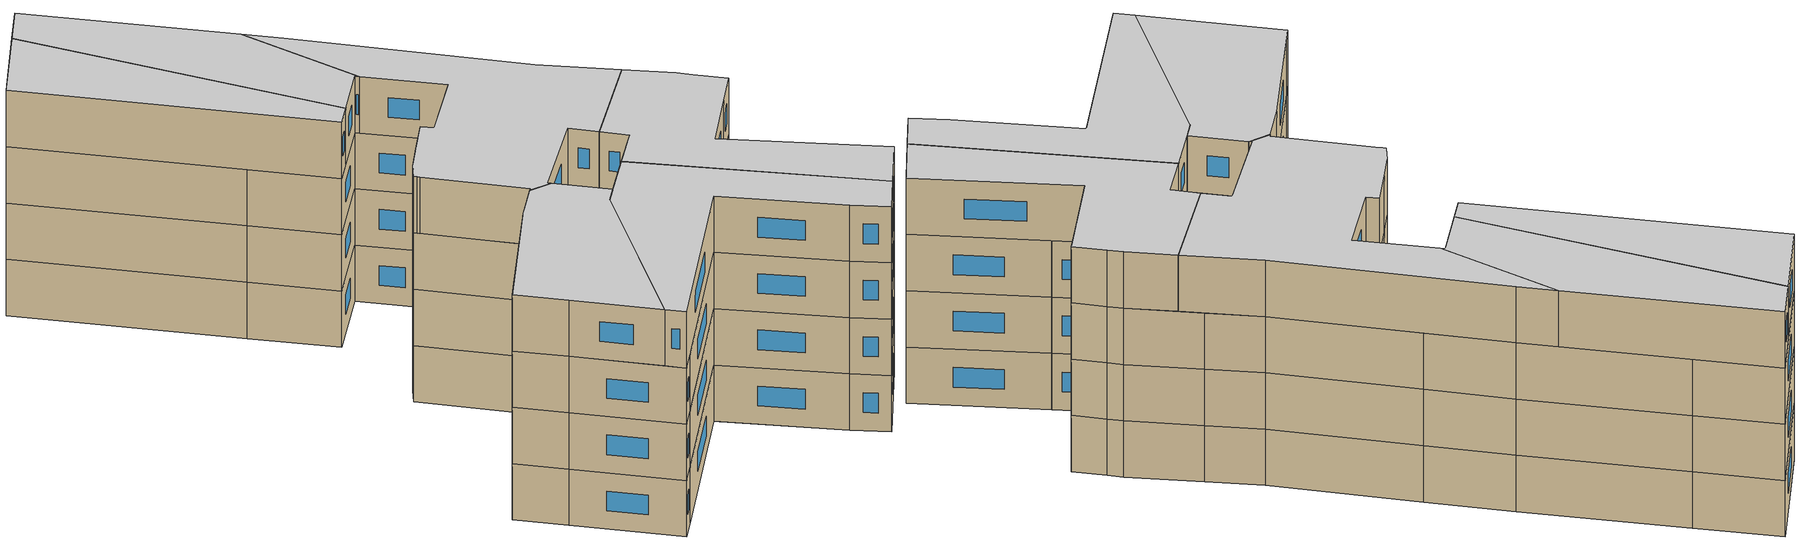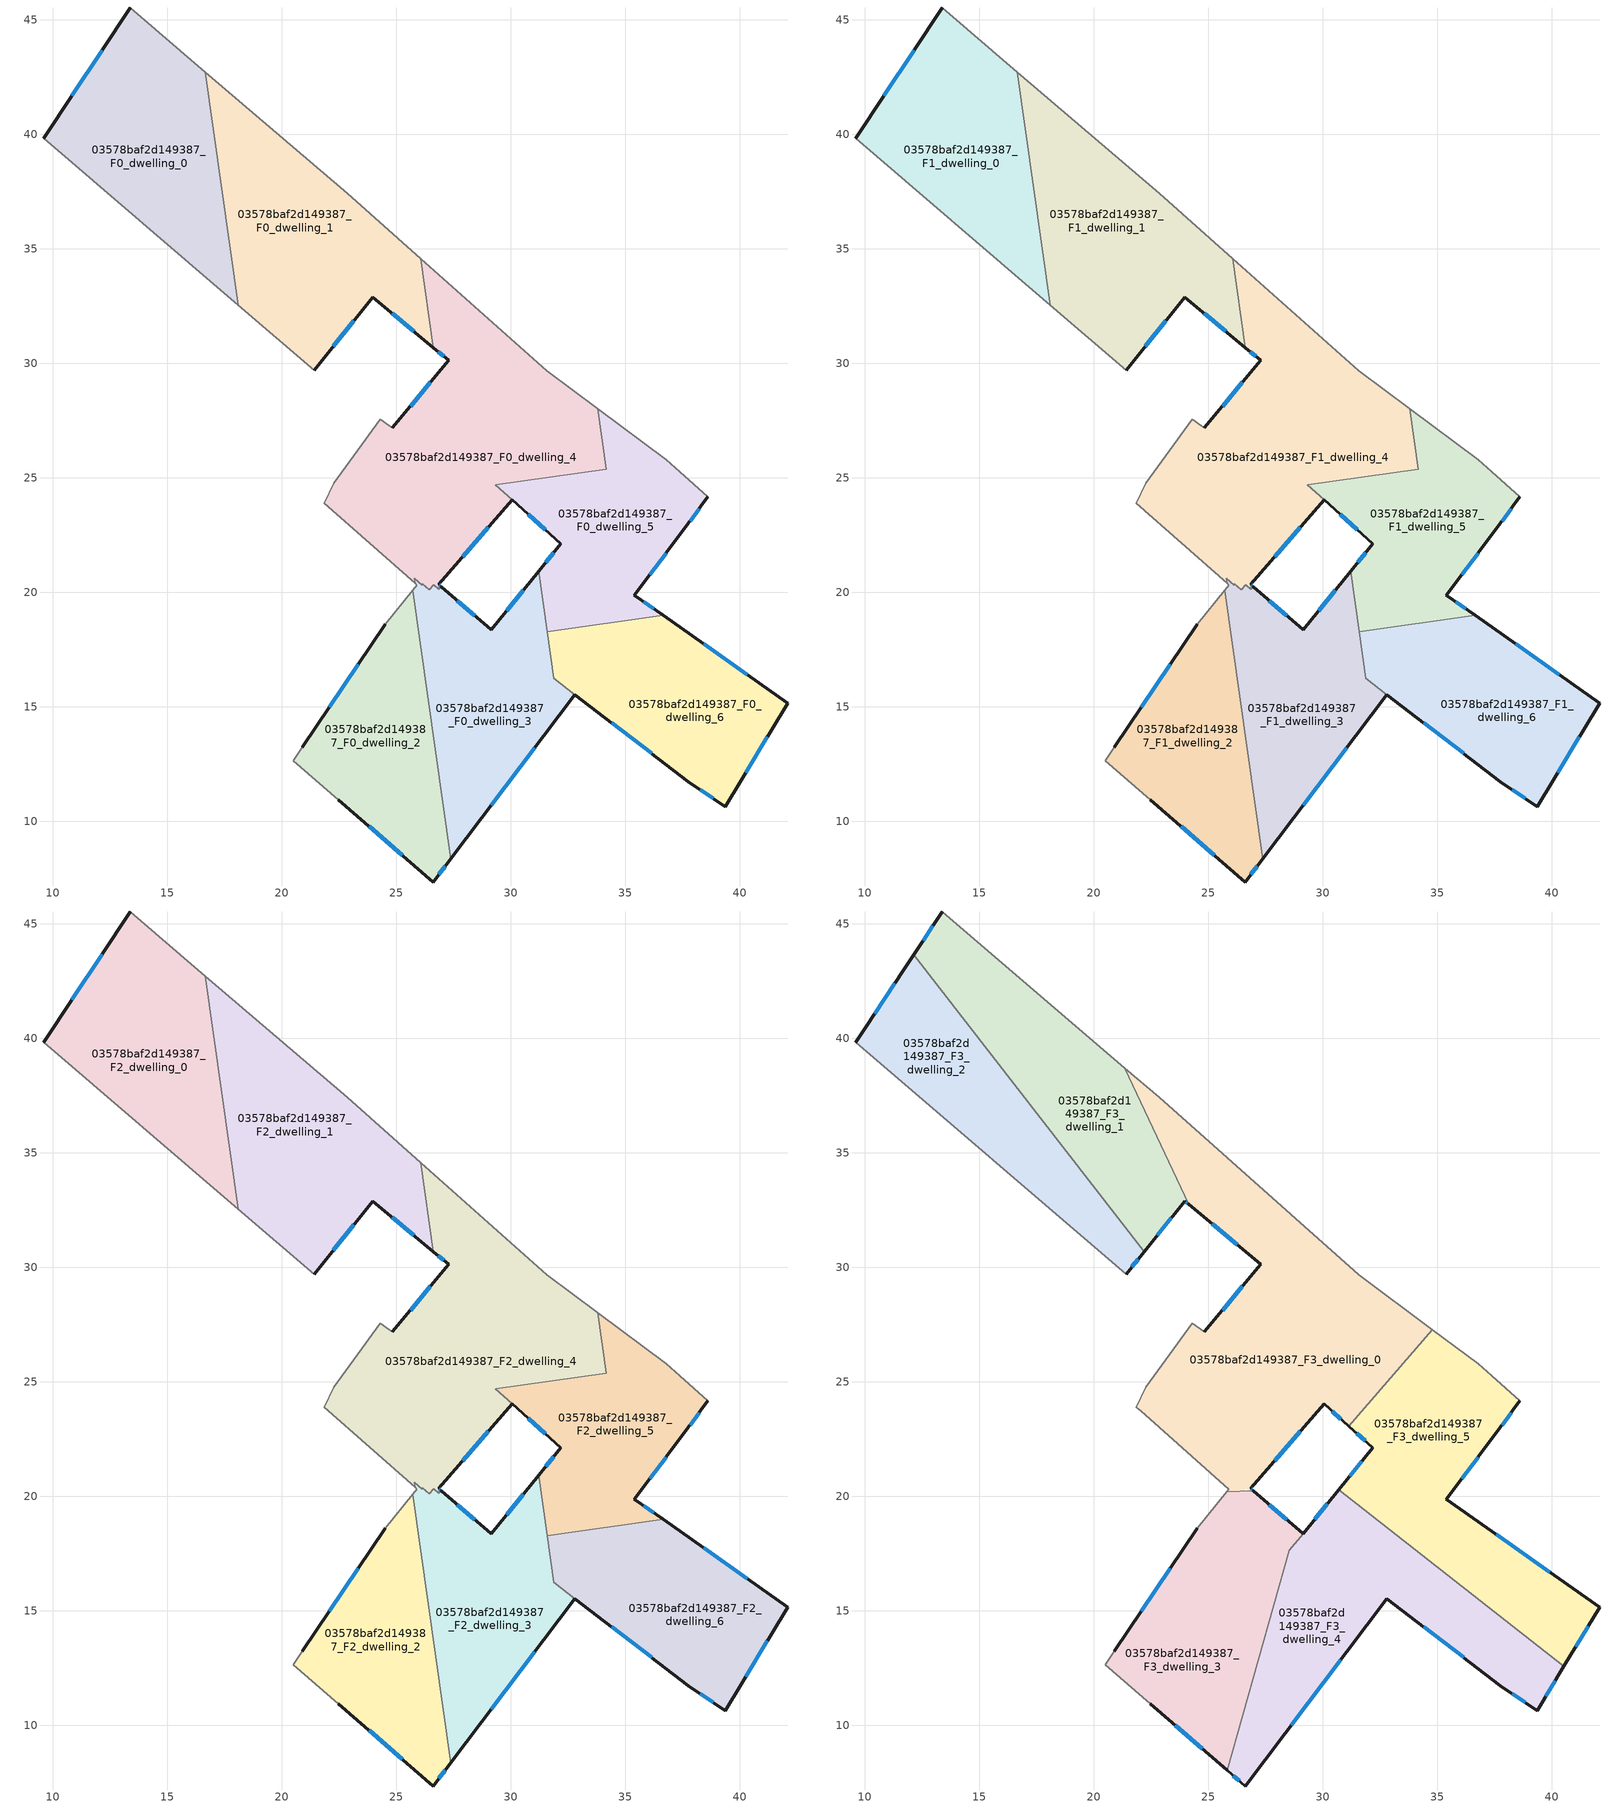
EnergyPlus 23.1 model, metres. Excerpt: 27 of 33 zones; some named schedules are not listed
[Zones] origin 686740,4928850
03578baf2d149387_F0_dwelling_0
 floor ground (EU_floor_Construction): 16.64,42.72 18.09,32.54 9.59,39.83 13.37,45.52 z0
 wall outside (EU_wall_Construction): 13.37,45.52 9.59,39.83 z0:3
 wall to 03578baf2d149387_F0_dwelling_1 (EU_wall_Construction): 18.09,32.54 16.64,42.72 z0:3
 wall adiabatic (EU_wall_Construction): 9.59,39.83 18.09,32.54 / 16.64,42.72 13.37,45.52 z0:3
 window (EU_Window_Construction): 12.14,43.67 10.82,41.68 z0.98:2.02
03578baf2d149387_F0_dwelling_1
 floor ground (EU_floor_Construction): 22.85,37.42 26.06,34.57 26.61,30.69 23.96,32.9 21.4,29.7 18.09,32.54 16.64,42.72 z0
 wall outside (EU_wall_Construction): 21.4,29.7 23.96,32.9 26.61,30.69 z0:3
 wall adiabatic (EU_wall_Construction): 26.06,34.57 22.85,37.42 16.64,42.72 / 18.09,32.54 21.4,29.7 z0:3
 wall to 03578baf2d149387_F0_dwelling_4 (EU_wall_Construction): 26.61,30.69 26.06,34.57 z0:3
 window (EU_Window_Construction): 24.82,32.18 25.75,31.41 / 22.23,30.74 23.13,31.86 z0.98:2.02
03578baf2d149387_F0_dwelling_2
 floor ground (EU_floor_Construction): 25.71,20.09 27.37,8.37 26.6,7.35 22.46,10.95 20.49,12.65 20.88,13.23 24.51,18.6 z0
 wall outside (EU_wall_Construction): 22.46,10.95 26.6,7.35 27.37,8.37 / 24.51,18.6 20.88,13.23 z0:3
 wall adiabatic (EU_wall_Construction): 25.71,20.09 24.51,18.6 / 20.88,13.23 20.49,12.65 22.46,10.95 z0:3
 wall to 03578baf2d149387_F0_dwelling_3 (EU_wall_Construction): 27.37,8.37 25.71,20.09 z0:3
 window (EU_Window_Construction): 26.85,7.68 27.12,8.04 / 23.81,9.78 25.26,8.52 / 23.33,16.85 22.06,14.97 z0.98:2.02
03578baf2d149387_F0_dwelling_3
 floor ground (EU_floor_Construction): 31.21,20.92 31.87,16.24 32.79,15.54 27.37,8.37 25.71,20.09 25.8,20.2 25.83,20.25 25.89,20.32 25.82,20.39 25.78,20.62 26.13,20.31 26.12,20.37 26.43,20.11 26.63,20.33 26.85,20.14 26.95,20.25 29.13,18.38 z0
 wall outside (EU_wall_Construction): 31.21,20.92 29.13,18.38 26.95,20.25 / 27.37,8.37 32.79,15.54 z0:3
 wall adiabatic (EU_wall_Construction): 25.82,20.39 25.89,20.32 25.83,20.25 25.8,20.2 25.71,20.09 z0:3
 wall to 03578baf2d149387_F0_dwelling_4 (EU_wall_Construction): 26.13,20.31 25.78,20.62 25.82,20.39 / 26.13,20.31 26.12,20.37 / 26.95,20.25 26.85,20.14 26.63,20.33 26.43,20.11 26.12,20.37 z0:3
 wall to 03578baf2d149387_F0_dwelling_5 (EU_wall_Construction): 31.59,18.28 31.21,20.92 z0:3
 wall to 03578baf2d149387_F0_dwelling_6 (EU_wall_Construction): 32.79,15.54 31.87,16.24 / 31.87,16.25 31.58,18.28 z0:3
 window (EU_Window_Construction): 28.42,18.99 27.66,19.64 / 30.53,20.1 29.81,19.21 / 29.13,10.7 31.03,13.2 z0.98:2.02
03578baf2d149387_F0_dwelling_4
 floor ground (EU_floor_Construction): 31.57,29.67 33.8,28.01 34.17,25.38 29.32,24.7 30.05,24.04 26.84,20.35 26.95,20.25 26.85,20.14 26.63,20.33 26.43,20.11 26.12,20.37 26.13,20.31 25.78,20.62 25.82,20.39 21.84,23.9 22.27,24.76 23.14,25.97 24.3,27.57 24.69,27.27 24.81,27.18 27.28,30.13 26.61,30.69 26.06,34.57 z0
 wall outside (EU_wall_Construction): 26.95,20.25 26.84,20.35 30.05,24.04 / 26.61,30.69 27.28,30.13 24.81,27.18 z0:3
 wall adiabatic (EU_wall_Construction): 24.81,27.18 24.69,27.27 24.3,27.57 23.14,25.97 22.27,24.76 21.84,23.9 25.82,20.39 / 33.8,28.01 31.57,29.67 26.06,34.57 z0:3
 wall to 03578baf2d149387_F0_dwelling_5 (EU_wall_Construction): 29.33,24.7 34.17,25.38 33.8,28.01 / 30.05,24.04 29.32,24.7 z0:3
 window (EU_Window_Construction): 26.92,20.28 26.88,20.32 / 26.48,29.17 25.61,28.14 / 26.83,30.5 27.06,30.31 / 27.88,21.55 29.01,22.84 z0.98:2.02
03578baf2d149387_F0_dwelling_5
 floor ground (EU_floor_Construction): 36.78,25.79 37.36,25.28 38.6,24.17 37.44,22.61 35.39,19.87 36.64,18.99 31.58,18.28 31.21,20.92 32.18,22.12 29.32,24.7 34.17,25.38 33.8,28.01 z0
 wall outside (EU_wall_Construction): 36.64,18.99 35.39,19.87 37.44,22.61 38.6,24.17 / 30.05,24.04 32.18,22.12 31.21,20.92 z0:3
 wall to 03578baf2d149387_F0_dwelling_6 (EU_wall_Construction): 31.58,18.28 36.64,18.99 z0:3
 wall adiabatic (EU_wall_Construction): 38.6,24.17 37.36,25.28 36.78,25.79 33.8,28.01 z0:3
 window (EU_Window_Construction): 31.86,21.73 31.53,21.31 / 37.82,23.11 38.22,23.66 / 36.06,20.76 36.77,21.72 / 36.23,19.28 35.8,19.58 / 30.74,23.41 31.49,22.74 z0.98:2.02
03578baf2d149387_F0_dwelling_6
 floor ground (EU_floor_Construction): 42.09,15.17 39.35,10.65 37.75,11.74 31.87,16.24 31.58,18.28 36.64,18.99 z0
 wall outside (EU_wall_Construction): 32.79,15.54 37.75,11.74 39.35,10.65 42.09,15.17 36.64,18.99 z0:3
 window (EU_Window_Construction): 40.32,16.41 38.41,17.75 / 40.24,12.12 41.2,13.7 / 38.27,11.38 38.83,11 / 34.4,14.3 36.14,12.97 z0.98:2.02
03578baf2d149387_F1_dwelling_0
 floor to 03578baf2d149387_F0_dwelling_0 (EU_floor_Construction): 16.64,42.72 18.09,32.54 9.59,39.83 13.37,45.52 z3
 wall outside (EU_wall_Construction): 13.37,45.52 9.59,39.83 z3:6
 wall to 03578baf2d149387_F1_dwelling_1 (EU_wall_Construction): 18.09,32.54 16.64,42.72 z3:6
 wall adiabatic (EU_wall_Construction): 9.59,39.83 18.09,32.54 / 16.64,42.72 13.37,45.52 z3:6
 window (EU_Window_Construction): 12.14,43.67 10.82,41.68 z3.98:5.02
03578baf2d149387_F1_dwelling_1
 floor to 03578baf2d149387_F0_dwelling_1 (EU_floor_Construction): 22.85,37.42 26.06,34.57 26.61,30.69 23.96,32.9 21.4,29.7 18.09,32.54 16.64,42.72 z3
 wall outside (EU_wall_Construction): 21.4,29.7 23.96,32.9 26.61,30.69 z3:6
 wall adiabatic (EU_wall_Construction): 26.06,34.57 22.85,37.42 16.64,42.72 / 18.09,32.54 21.4,29.7 z3:6
 wall to 03578baf2d149387_F1_dwelling_4 (EU_wall_Construction): 26.61,30.69 26.06,34.57 z3:6
 window (EU_Window_Construction): 24.82,32.18 25.75,31.41 / 22.23,30.74 23.13,31.86 z3.98:5.02
03578baf2d149387_F1_dwelling_2
 floor to 03578baf2d149387_F0_dwelling_2 (EU_floor_Construction): 25.71,20.09 27.37,8.37 26.6,7.35 22.46,10.95 20.49,12.65 20.88,13.23 24.51,18.6 z3
 wall outside (EU_wall_Construction): 22.46,10.95 26.6,7.35 27.37,8.37 / 24.51,18.6 20.88,13.23 z3:6
 wall adiabatic (EU_wall_Construction): 25.71,20.09 24.51,18.6 / 20.88,13.23 20.49,12.65 22.46,10.95 z3:6
 wall to 03578baf2d149387_F1_dwelling_3 (EU_wall_Construction): 27.37,8.37 25.71,20.09 z3:6
 window (EU_Window_Construction): 26.85,7.68 27.12,8.04 / 23.81,9.78 25.26,8.52 / 23.33,16.85 22.06,14.97 z3.98:5.02
03578baf2d149387_F1_dwelling_3
 floor to 03578baf2d149387_F0_dwelling_3 (EU_floor_Construction): 31.21,20.92 31.87,16.24 32.79,15.54 27.37,8.37 25.71,20.09 25.8,20.2 25.83,20.25 25.89,20.32 25.82,20.39 25.78,20.62 26.13,20.31 26.12,20.37 26.43,20.11 26.63,20.33 26.85,20.14 26.95,20.25 29.13,18.38 z3
 wall outside (EU_wall_Construction): 31.21,20.92 29.13,18.38 26.95,20.25 / 27.37,8.37 32.79,15.54 z3:6
 wall adiabatic (EU_wall_Construction): 25.82,20.39 25.89,20.32 25.83,20.25 25.8,20.2 25.71,20.09 z3:6
 wall to 03578baf2d149387_F1_dwelling_4 (EU_wall_Construction): 26.13,20.31 25.78,20.62 25.82,20.39 / 26.13,20.31 26.12,20.37 / 26.95,20.25 26.85,20.14 26.63,20.33 26.43,20.11 26.12,20.37 z3:6
 wall to 03578baf2d149387_F1_dwelling_5 (EU_wall_Construction): 31.59,18.28 31.21,20.92 z3:6
 wall to 03578baf2d149387_F1_dwelling_6 (EU_wall_Construction): 32.79,15.54 31.87,16.24 / 31.87,16.25 31.58,18.28 z3:6
 window (EU_Window_Construction): 28.42,18.99 27.66,19.64 / 30.53,20.1 29.81,19.21 / 29.13,10.7 31.03,13.2 z3.98:5.02
03578baf2d149387_F1_dwelling_4
 floor to 03578baf2d149387_F0_dwelling_4 (EU_floor_Construction): 31.57,29.67 33.8,28.01 34.17,25.38 29.32,24.7 30.05,24.04 26.84,20.35 26.95,20.25 26.85,20.14 26.63,20.33 26.43,20.11 26.12,20.37 26.13,20.31 25.78,20.62 25.82,20.39 21.84,23.9 22.27,24.76 23.14,25.97 24.3,27.57 24.69,27.27 24.81,27.18 27.28,30.13 26.61,30.69 26.06,34.57 z3
 wall outside (EU_wall_Construction): 26.95,20.25 26.84,20.35 30.05,24.04 / 26.61,30.69 27.28,30.13 24.81,27.18 z3:6
 wall adiabatic (EU_wall_Construction): 24.81,27.18 24.69,27.27 24.3,27.57 23.14,25.97 22.27,24.76 21.84,23.9 25.82,20.39 / 33.8,28.01 31.57,29.67 26.06,34.57 z3:6
 wall to 03578baf2d149387_F1_dwelling_5 (EU_wall_Construction): 29.33,24.7 34.17,25.38 33.8,28.01 / 30.05,24.04 29.32,24.7 z3:6
 window (EU_Window_Construction): 26.92,20.28 26.88,20.32 / 26.48,29.17 25.61,28.14 / 26.83,30.5 27.06,30.31 / 27.88,21.55 29.01,22.84 z3.98:5.02
03578baf2d149387_F1_dwelling_5
 floor to 03578baf2d149387_F0_dwelling_5 (EU_floor_Construction): 36.78,25.79 37.36,25.28 38.6,24.17 37.44,22.61 35.39,19.87 36.64,18.99 31.58,18.28 31.21,20.92 32.18,22.12 29.32,24.7 34.17,25.38 33.8,28.01 z3
 wall outside (EU_wall_Construction): 36.64,18.99 35.39,19.87 37.44,22.61 38.6,24.17 / 30.05,24.04 32.18,22.12 31.21,20.92 z3:6
 wall to 03578baf2d149387_F1_dwelling_6 (EU_wall_Construction): 31.58,18.28 36.64,18.99 z3:6
 wall adiabatic (EU_wall_Construction): 38.6,24.17 37.36,25.28 36.78,25.79 33.8,28.01 z3:6
 window (EU_Window_Construction): 31.86,21.73 31.53,21.31 / 37.82,23.11 38.22,23.66 / 36.06,20.76 36.77,21.72 / 36.23,19.28 35.8,19.58 / 30.74,23.41 31.49,22.74 z3.98:5.02
03578baf2d149387_F1_dwelling_6
 floor to 03578baf2d149387_F0_dwelling_6 (EU_floor_Construction): 42.09,15.17 39.35,10.65 37.75,11.74 31.87,16.25 31.58,18.28 36.64,18.99 z3
 wall outside (EU_wall_Construction): 32.79,15.54 37.75,11.74 39.35,10.65 42.09,15.17 36.64,18.99 z3:6
 window (EU_Window_Construction): 40.32,16.41 38.41,17.75 / 40.24,12.12 41.2,13.7 / 38.27,11.38 38.83,11 / 34.4,14.3 36.14,12.97 z3.98:5.02
03578baf2d149387_F2_dwelling_0
 floor to 03578baf2d149387_F1_dwelling_0 (EU_floor_Construction): 16.64,42.72 18.09,32.54 9.59,39.83 13.37,45.52 z6
 wall outside (EU_wall_Construction): 13.37,45.52 9.59,39.83 z6:9
 wall to 03578baf2d149387_F2_dwelling_1 (EU_wall_Construction): 18.09,32.54 16.64,42.72 z6:9
 wall adiabatic (EU_wall_Construction): 9.59,39.83 18.09,32.54 / 16.64,42.72 13.37,45.52 z6:9
 window (EU_Window_Construction): 12.14,43.67 10.82,41.68 z6.98:8.02
03578baf2d149387_F2_dwelling_1
 floor to 03578baf2d149387_F1_dwelling_1 (EU_floor_Construction): 22.85,37.42 26.06,34.57 26.61,30.69 23.96,32.9 21.4,29.7 18.09,32.54 16.64,42.72 z6
 wall outside (EU_wall_Construction): 21.4,29.7 23.96,32.9 26.61,30.69 z6:9
 wall adiabatic (EU_wall_Construction): 26.06,34.57 22.85,37.42 16.64,42.72 / 18.09,32.54 21.4,29.7 z6:9
 wall to 03578baf2d149387_F2_dwelling_4 (EU_wall_Construction): 26.61,30.69 26.06,34.57 z6:9
 window (EU_Window_Construction): 24.82,32.18 25.75,31.41 / 22.23,30.74 23.13,31.86 z6.98:8.02
03578baf2d149387_F2_dwelling_2
 floor to 03578baf2d149387_F1_dwelling_2 (EU_floor_Construction): 25.71,20.09 27.37,8.37 26.6,7.35 22.46,10.95 20.49,12.65 20.88,13.23 24.51,18.6 z6
 wall outside (EU_wall_Construction): 22.46,10.95 26.6,7.35 27.37,8.37 / 24.51,18.6 20.88,13.23 z6:9
 wall adiabatic (EU_wall_Construction): 25.71,20.09 24.51,18.6 / 20.88,13.23 20.49,12.65 22.46,10.95 z6:9
 wall to 03578baf2d149387_F2_dwelling_3 (EU_wall_Construction): 27.37,8.37 25.71,20.09 z6:9
 window (EU_Window_Construction): 26.85,7.68 27.12,8.04 / 23.81,9.78 25.26,8.52 / 23.33,16.85 22.06,14.97 z6.98:8.02
03578baf2d149387_F2_dwelling_3
 floor to 03578baf2d149387_F1_dwelling_3 (EU_floor_Construction): 31.21,20.92 31.87,16.24 32.79,15.54 27.37,8.37 25.71,20.09 25.8,20.2 25.83,20.25 25.89,20.32 25.82,20.39 25.78,20.62 26.13,20.31 26.12,20.37 26.43,20.11 26.63,20.33 26.85,20.14 26.95,20.25 29.13,18.38 z6
 wall outside (EU_wall_Construction): 31.21,20.92 29.13,18.38 26.95,20.25 / 27.37,8.37 32.79,15.54 z6:9
 wall adiabatic (EU_wall_Construction): 25.82,20.39 25.89,20.32 25.83,20.25 25.8,20.2 25.71,20.09 z6:9
 wall to 03578baf2d149387_F2_dwelling_4 (EU_wall_Construction): 26.13,20.31 25.78,20.62 25.82,20.39 / 26.13,20.31 26.12,20.37 / 26.95,20.25 26.85,20.14 26.63,20.33 26.43,20.11 26.12,20.37 z6:9
 wall to 03578baf2d149387_F2_dwelling_5 (EU_wall_Construction): 31.59,18.28 31.21,20.92 z6:9
 wall to 03578baf2d149387_F2_dwelling_6 (EU_wall_Construction): 32.79,15.54 31.87,16.24 / 31.87,16.25 31.58,18.28 z6:9
 window (EU_Window_Construction): 28.42,18.99 27.66,19.64 / 30.53,20.1 29.81,19.21 / 29.13,10.7 31.03,13.2 z6.98:8.02
03578baf2d149387_F2_dwelling_4
 floor to 03578baf2d149387_F1_dwelling_4 (EU_floor_Construction): 31.57,29.67 33.8,28.01 34.17,25.38 29.32,24.7 30.05,24.04 26.84,20.35 26.95,20.25 26.85,20.14 26.63,20.33 26.43,20.11 26.12,20.37 26.13,20.31 25.78,20.62 25.82,20.39 21.84,23.9 22.27,24.76 23.14,25.97 24.3,27.57 24.69,27.27 24.81,27.18 27.28,30.13 26.61,30.69 26.06,34.57 z6
 wall outside (EU_wall_Construction): 26.95,20.25 26.84,20.35 30.05,24.04 / 26.61,30.69 27.28,30.13 24.81,27.18 z6:9
 wall adiabatic (EU_wall_Construction): 24.81,27.18 24.69,27.27 24.3,27.57 23.14,25.97 22.27,24.76 21.84,23.9 25.82,20.39 / 33.8,28.01 31.57,29.67 26.06,34.57 z6:9
 wall to 03578baf2d149387_F2_dwelling_5 (EU_wall_Construction): 29.33,24.7 34.17,25.38 33.8,28.01 / 30.05,24.04 29.32,24.7 z6:9
 window (EU_Window_Construction): 26.92,20.28 26.88,20.32 / 26.48,29.17 25.61,28.14 / 26.83,30.5 27.06,30.31 / 27.88,21.55 29.01,22.84 z6.98:8.02
03578baf2d149387_F2_dwelling_5
 floor to 03578baf2d149387_F1_dwelling_5 (EU_floor_Construction): 36.78,25.79 37.36,25.28 38.6,24.17 37.44,22.61 35.39,19.87 36.64,18.99 31.58,18.28 31.21,20.92 32.18,22.12 29.32,24.7 34.17,25.38 33.8,28.01 z6
 wall outside (EU_wall_Construction): 36.64,18.99 35.39,19.87 37.44,22.61 38.6,24.17 / 30.05,24.04 32.18,22.12 31.21,20.92 z6:9
 wall to 03578baf2d149387_F2_dwelling_6 (EU_wall_Construction): 31.58,18.28 36.64,18.99 z6:9
 wall adiabatic (EU_wall_Construction): 38.6,24.17 37.36,25.28 36.78,25.79 33.8,28.01 z6:9
 window (EU_Window_Construction): 31.86,21.73 31.53,21.31 / 37.82,23.11 38.22,23.66 / 36.06,20.76 36.77,21.72 / 36.23,19.28 35.8,19.58 / 30.74,23.41 31.49,22.74 z6.98:8.02
03578baf2d149387_F2_dwelling_6
 floor to 03578baf2d149387_F1_dwelling_6 (EU_floor_Construction): 42.09,15.17 39.35,10.65 37.75,11.74 31.87,16.25 31.58,18.28 36.64,18.99 z6
 wall outside (EU_wall_Construction): 32.79,15.54 37.75,11.74 39.35,10.65 42.09,15.17 36.64,18.99 z6:9
 window (EU_Window_Construction): 40.32,16.41 38.41,17.75 / 40.24,12.12 41.2,13.7 / 38.27,11.38 38.83,11 / 34.4,14.3 36.14,12.97 z6.98:8.02
03578baf2d149387_F3_dwelling_0
 floor to 03578baf2d149387_F2_dwelling_4 (EU_floor_Construction): 31.57,29.67 33.8,28.01 34.02,26.41 33,25.22 29.32,24.7 30.05,24.04 26.84,20.35 26.95,20.25 26.73,20.24 26.63,20.33 26.54,20.23 26.29,20.22 26.12,20.37 26.13,20.31 25.78,20.62 25.82,20.39 22.04,23.73 21.98,23.78 21.84,23.9 22.27,24.76 23.14,25.97 24.3,27.57 24.69,27.27 24.81,27.18 27.28,30.13 26.61,30.69 26.06,34.56 z9
 floor to 03578baf2d149387_F2_dwelling_5 (EU_floor_Construction): 33,25.22 31.14,23.06 29.33,24.7 z9; 34.78,27.28 34.02,26.41 33.8,28.01 z9
 floor to 03578baf2d149387_F2_dwelling_1 (EU_floor_Construction): 22.85,37.42 26.06,34.56 26.61,30.69 24.13,32.75 21.35,38.7 z9
 floor to 03578baf2d149387_F2_dwelling_3 (EU_floor_Construction): 26.12,20.37 26.29,20.22 25.8,20.2 25.83,20.25 25.89,20.32 25.82,20.39 25.78,20.62 26.13,20.31 z9
 wall outside (EU_wall_Construction): 24.13,32.75 27.28,30.13 24.81,27.18 / 26.95,20.25 26.84,20.35 30.05,24.04 31.14,23.06 z9:12
 wall adiabatic (EU_wall_Construction): 24.81,27.18 24.3,27.57 23.14,25.97 22.27,24.76 21.84,23.9 21.95,23.81 22.04,23.73 25.89,20.32 / 34.78,27.28 31.57,29.67 22.85,37.42 21.35,38.7 / 25.8,20.2 25.89,20.32 z9:12
 wall to 03578baf2d149387_F3_dwelling_1 (EU_wall_Construction): 21.35,38.7 24.13,32.75 z9:12
 wall to 03578baf2d149387_F3_dwelling_5 (EU_wall_Construction): 31.14,23.06 34.78,27.28 z9:12
 wall to 03578baf2d149387_F3_dwelling_3 (EU_wall_Construction): 25.8,20.2 26.95,20.25 z9:12
 window (EU_Window_Construction): 26.48,29.17 25.61,28.14 / 25.16,31.9 26.26,30.98 / 30.4,23.72 30.78,23.38 / 27.88,21.55 29.01,22.84 / 26.92,20.28 26.88,20.32 z9.98:11.02
 ceiling to 03578baf2d149387_F4_dwelling_0 (EU_floor_Construction): 31.14,23.06 34.78,27.28 31.57,29.67 22.85,37.42 21.35,38.7 24.13,32.75 27.28,30.13 24.81,27.18 24.3,27.57 23.14,25.97 22.27,24.76 21.84,23.9 21.95,23.81 22.04,23.73 25.89,20.32 25.8,20.2 26.95,20.25 26.84,20.35 30.05,24.04 z12
03578baf2d149387_F3_dwelling_1
 floor to 03578baf2d149387_F2_dwelling_1 (EU_floor_Construction): 21.35,38.7 24.13,32.75 23.96,32.9 22.19,30.68 17.49,36.74 16.64,42.72 z9
 floor to 03578baf2d149387_F2_dwelling_0 (EU_floor_Construction): 16.64,42.72 17.49,36.74 12.13,43.65 13.37,45.52 z9
 wall outside (EU_wall_Construction): 13.37,45.52 12.13,43.65 / 22.19,30.68 23.96,32.9 24.13,32.75 z9:12
 wall to 03578baf2d149387_F3_dwelling_2 (EU_wall_Construction): 12.13,43.65 22.19,30.68 z9:12
 wall adiabatic (EU_wall_Construction): 21.35,38.7 13.37,45.52 z9:12
 window (EU_Window_Construction): 12.97,44.91 12.53,44.26 / 24.02,32.85 24.08,32.8 / 22.76,31.4 23.38,32.18 z9.98:11.02
 ceiling to 03578baf2d149387_F4_dwelling_1 (EU_floor_Construction): 22.19,30.68 23.96,32.9 24.13,32.75 21.35,38.7 13.37,45.52 12.13,43.65 z12
03578baf2d149387_F3_dwelling_2
 floor to 03578baf2d149387_F2_dwelling_0 (EU_floor_Construction): 12.13,43.65 17.49,36.74 18.09,32.54 9.59,39.83 z9
 floor to 03578baf2d149387_F2_dwelling_1 (EU_floor_Construction): 17.49,36.74 22.19,30.68 21.4,29.7 18.09,32.54 z9
 wall outside (EU_wall_Construction): 12.13,43.65 9.59,39.83 / 21.4,29.7 22.19,30.68 z9:12
 wall adiabatic (EU_wall_Construction): 9.59,39.83 21.4,29.7 z9:12
 window (EU_Window_Construction): 11.3,42.41 10.42,41.07 / 21.66,30.02 21.93,30.36 z9.98:11.02
 ceiling to 03578baf2d149387_F4_dwelling_2 (EU_floor_Construction): 21.4,29.7 22.19,30.68 12.13,43.65 9.59,39.83 z12
03578baf2d149387_F3_dwelling_3
 floor to 03578baf2d149387_F2_dwelling_2 (EU_floor_Construction): 25.71,20.09 26.88,11.79 25.82,8.03 22.46,10.95 20.49,12.65 20.88,13.23 24.51,18.6 z9
 floor to 03578baf2d149387_F2_dwelling_4 (EU_floor_Construction): 26.95,20.25 26.85,20.14 26.73,20.24 z9; 26.54,20.23 26.43,20.11 26.29,20.22 z9
 floor to 03578baf2d149387_F2_dwelling_3 (EU_floor_Construction): 29.13,18.38 28.53,17.64 26.88,11.79 25.71,20.09 25.8,20.2 26.29,20.22 26.43,20.11 26.54,20.23 26.73,20.24 26.85,20.14 26.95,20.25 z9
 wall outside (EU_wall_Construction): 29.13,18.38 26.95,20.25 / 22.46,10.95 25.82,8.03 / 24.51,18.6 20.88,13.23 z9:12
 wall adiabatic (EU_wall_Construction): 20.88,13.23 20.49,12.65 22.46,10.95 / 25.8,20.2 24.51,18.6 z9:12
 wall to 03578baf2d149387_F3_dwelling_4 (EU_wall_Construction): 25.82,8.03 28.53,17.64 29.13,18.38 z9:12
 window (EU_Window_Construction): 28.42,18.99 27.66,19.64 / 23.55,10 24.73,8.98 / 23.33,16.85 22.06,14.97 z9.98:11.02
 ceiling to 03578baf2d149387_F4_dwelling_3 (EU_floor_Construction): 25.82,8.03 28.53,17.64 29.13,18.38 26.95,20.25 25.8,20.2 24.51,18.6 20.88,13.23 20.49,12.65 22.46,10.95 z12
03578baf2d149387_F3_dwelling_4
 floor to 03578baf2d149387_F2_dwelling_3 (EU_floor_Construction): 31.37,19.76 31.87,16.24 32.79,15.54 27.37,8.37 26.88,11.79 28.53,17.64 30.7,20.29 z9
 floor to 03578baf2d149387_F2_dwelling_6 (EU_floor_Construction): 40.52,12.58 39.35,10.65 37.75,11.74 31.87,16.24 31.59,18.28 33.01,18.48 z9
 floor to 03578baf2d149387_F2_dwelling_2 (EU_floor_Construction): 26.88,11.79 27.37,8.37 26.6,7.35 25.82,8.03 z9
 floor to 03578baf2d149387_F2_dwelling_5 (EU_floor_Construction): 33.01,18.48 31.59,18.28 31.37,19.76 z9
 wall outside (EU_wall_Construction): 25.82,8.03 26.6,7.35 32.79,15.54 37.75,11.74 39.35,10.65 40.52,12.58 / 30.69,20.29 29.13,18.38 z9:12
 wall to 03578baf2d149387_F3_dwelling_5 (EU_wall_Construction): 40.52,12.58 30.69,20.29 z9:12
 window (EU_Window_Construction): 26.08,7.81 26.35,7.57 / 39.73,11.28 40.14,11.95 / 38.27,11.38 38.83,11 / 34.4,14.3 36.14,12.97 / 28.62,10.01 30.78,12.88 / 30.19,19.67 29.64,19 z9.98:11.02
 ceiling to 03578baf2d149387_F4_dwelling_4 (EU_floor_Construction): 39.35,10.65 40.52,12.58 30.69,20.29 28.53,17.64 25.82,8.03 26.6,7.35 32.79,15.54 37.75,11.74 z12
03578baf2d149387_F3_dwelling_5
 floor to 03578baf2d149387_F2_dwelling_5 (EU_floor_Construction): 36.78,25.79 37.36,25.28 38.6,24.17 37.44,22.61 35.39,19.87 36.64,18.99 33.01,18.48 31.37,19.76 31.21,20.92 32.18,22.12 31.14,23.06 33,25.22 34.17,25.38 34.02,26.41 34.78,27.28 z9
 floor to 03578baf2d149387_F2_dwelling_4 (EU_floor_Construction): 34.02,26.41 34.17,25.38 33,25.22 z9
 floor to 03578baf2d149387_F2_dwelling_6 (EU_floor_Construction): 42.09,15.17 40.52,12.58 33.01,18.48 36.64,18.99 z9
 floor to 03578baf2d149387_F2_dwelling_3 (EU_floor_Construction): 31.21,20.92 31.37,19.76 30.7,20.29 z9
 wall outside (EU_wall_Construction): 40.52,12.58 42.09,15.17 35.39,19.87 37.44,22.61 38.6,24.17 / 31.14,23.06 32.18,22.12 30.69,20.29 z9:12
 wall adiabatic (EU_wall_Construction): 38.6,24.17 37.36,25.28 36.78,25.79 34.78,27.28 z9:12
 window (EU_Window_Construction): 37.82,23.11 38.22,23.66 / 36.06,20.76 36.77,21.72 / 39.91,16.7 37.57,18.34 / 41.03,13.42 41.58,14.33 / 31.7,21.52 31.18,20.89 / 31.48,22.75 31.84,22.42 z9.98:11.02
 ceiling to 03578baf2d149387_F4_dwelling_5 (EU_floor_Construction): 40.52,12.58 42.09,15.17 35.39,19.87 37.44,22.61 38.6,24.17 37.36,25.28 36.78,25.79 34.78,27.28 31.14,23.06 32.18,22.12 30.69,20.29 z12
[Building]
EU S2 Campaign: North Axis=0; Terrain=City; Solar Distribution=FullExterior
[Site:Location]
Bologna: Latitude=44.5; Longitude=11.25; Time Zone=1; Elevation=37
[SizingPeriod:WeatherFileDays]
AnnualSizingPeriod: Begin Month=1; Begin Day of Month=1; End Month=12; End Day of Month=31; Day of Week for Start Day=Monday; Use Weather File Daylight Saving Period=No; Use Weather File Rain and Snow Indicators=No
[MATERIAL]
EU_InternalMass_Material: Roughness=MediumRough; Thickness=0.1; Conductivity=1; Density=1800; Specific Heat=900; Thermal Absorptance=0.9; Solar Absorptance=0.7; Visible Absorptance=0.7
[MATERIAL:NOMASS] Roughness=MediumRough; Thermal Absorptance=0.9; Solar Absorptance=0.7; Visible Absorptance=0.7
Name | Thermal Resistance
EU_wall_NoMass | 0.905828
EU_floor_NoMass | 0.67114
[WINDOWMATERIAL:SIMPLEGLAZINGSYSTEM]
EU_Window_SimpleGlazing: UFactor=4.52486; Solar Heat Gain Coefficient=0.85; Visible Transmittance=0.85
[CONSTRUCTION]
EU_wall_Construction: EU_wall_NoMass
EU_floor_Construction: EU_floor_NoMass
EU_Window_Construction: EU_Window_SimpleGlazing
EU_InternalMass_Construction: EU_InternalMass_Material
[ZONE] Type=1; Multiplier=1; Ceiling Height=autocalculate; Floor Area=autocalculate; Part of Total Floor Area=Yes
Name | Volume
03578baf2d149387_F0_dwelling_0; 03578baf2d149387_F1_dwelling_0; 03578baf2d149387_F2_dwelling_0 | 157.769
03578baf2d149387_F3_dwelling_0 | 280.818
03578baf2d149387_F0_dwelling_1; 03578baf2d149387_F1_dwelling_1; 03578baf2d149387_F2_dwelling_1 | 181.149
03578baf2d149387_F3_dwelling_1 | 164.766
03578baf2d149387_F0_dwelling_2; 03578baf2d149387_F1_dwelling_2; 03578baf2d149387_F2_dwelling_2 | 127.236
03578baf2d149387_F3_dwelling_2 | 136.46
03578baf2d149387_F0_dwelling_3; 03578baf2d149387_F1_dwelling_3; 03578baf2d149387_F2_dwelling_3 | 139.953
03578baf2d149387_F3_dwelling_3 | 157.493
03578baf2d149387_F0_dwelling_4; 03578baf2d149387_F1_dwelling_4; 03578baf2d149387_F2_dwelling_4 | 232.223
03578baf2d149387_F3_dwelling_4 | 184.113
03578baf2d149387_F0_dwelling_5; 03578baf2d149387_F1_dwelling_5; 03578baf2d149387_F2_dwelling_5 | 129.615
03578baf2d149387_F3_dwelling_5 | 184.733
03578baf2d149387_F0_dwelling_6 | 140.458
03578baf2d149387_F1_dwelling_6; 03578baf2d149387_F2_dwelling_6 | 140.422
[INTERNALMASS] Construction=EU_InternalMass_Construction
Name | Zone or ZoneList | Surface Area
03578baf2d149387_F0_dwelling_0_EU_InternalMass | 03578baf2d149387_F0_dwelling_0 | 52.5895
03578baf2d149387_F0_dwelling_1_EU_InternalMass | 03578baf2d149387_F0_dwelling_1 | 60.385
03578baf2d149387_F0_dwelling_2_EU_InternalMass | 03578baf2d149387_F0_dwelling_2 | 42.4122
03578baf2d149387_F0_dwelling_3_EU_InternalMass | 03578baf2d149387_F0_dwelling_3 | 46.6534
03578baf2d149387_F0_dwelling_4_EU_InternalMass | 03578baf2d149387_F0_dwelling_4 | 77.4077
03578baf2d149387_F0_dwelling_5_EU_InternalMass | 03578baf2d149387_F0_dwelling_5 | 43.2052
03578baf2d149387_F0_dwelling_6_EU_InternalMass | 03578baf2d149387_F0_dwelling_6 | 46.822
03578baf2d149387_F1_dwelling_0_EU_InternalMass | 03578baf2d149387_F1_dwelling_0 | 52.5895
03578baf2d149387_F1_dwelling_1_EU_InternalMass | 03578baf2d149387_F1_dwelling_1 | 60.385
03578baf2d149387_F1_dwelling_2_EU_InternalMass | 03578baf2d149387_F1_dwelling_2 | 42.4122
03578baf2d149387_F1_dwelling_3_EU_InternalMass | 03578baf2d149387_F1_dwelling_3 | 46.6534
03578baf2d149387_F1_dwelling_4_EU_InternalMass | 03578baf2d149387_F1_dwelling_4 | 77.4077
03578baf2d149387_F1_dwelling_5_EU_InternalMass | 03578baf2d149387_F1_dwelling_5 | 43.2052
03578baf2d149387_F1_dwelling_6_EU_InternalMass | 03578baf2d149387_F1_dwelling_6 | 46.822
03578baf2d149387_F2_dwelling_0_EU_InternalMass | 03578baf2d149387_F2_dwelling_0 | 52.5895
03578baf2d149387_F2_dwelling_1_EU_InternalMass | 03578baf2d149387_F2_dwelling_1 | 60.385
03578baf2d149387_F2_dwelling_2_EU_InternalMass | 03578baf2d149387_F2_dwelling_2 | 42.4122
03578baf2d149387_F2_dwelling_3_EU_InternalMass | 03578baf2d149387_F2_dwelling_3 | 46.6534
03578baf2d149387_F2_dwelling_4_EU_InternalMass | 03578baf2d149387_F2_dwelling_4 | 77.4077
03578baf2d149387_F2_dwelling_5_EU_InternalMass | 03578baf2d149387_F2_dwelling_5 | 43.2052
03578baf2d149387_F2_dwelling_6_EU_InternalMass | 03578baf2d149387_F2_dwelling_6 | 46.822
03578baf2d149387_F3_dwelling_0_EU_InternalMass | 03578baf2d149387_F3_dwelling_0 | 93.6062
03578baf2d149387_F3_dwelling_1_EU_InternalMass | 03578baf2d149387_F3_dwelling_1 | 54.9218
03578baf2d149387_F3_dwelling_2_EU_InternalMass | 03578baf2d149387_F3_dwelling_2 | 45.4866
03578baf2d149387_F3_dwelling_3_EU_InternalMass | 03578baf2d149387_F3_dwelling_3 | 52.4979
03578baf2d149387_F3_dwelling_4_EU_InternalMass | 03578baf2d149387_F3_dwelling_4 | 61.3805
03578baf2d149387_F3_dwelling_5_EU_InternalMass | 03578baf2d149387_F3_dwelling_5 | 61.5773
[OTHEREQUIPMENT] Fuel Type=Electricity; Design Level Calculation Method=Watts/Area; Power per Zone Floor Area=1; Fraction Latent=0; Fraction Radiant=0; Fraction Lost=0; Carbon Dioxide Generation Rate=0; EndUse Subcategory=EU_Step8_InternalGains
Name | Zone or ZoneList or Space or SpaceList | Schedule
EU_Step8_InternalGain_03578baf2d149387_F0_dwelling_0_f000 | 03578baf2d149387_F0_dwelling_0 | EU_Step8_GainSchedule_03578baf2d149387_F0_dwelling_0_f000
EU_Step8_InternalGain_03578baf2d149387_F0_dwelling_1_f000 | 03578baf2d149387_F0_dwelling_1 | EU_Step8_GainSchedule_03578baf2d149387_F0_dwelling_1_f000
EU_Step8_InternalGain_03578baf2d149387_F0_dwelling_2_f000 | 03578baf2d149387_F0_dwelling_2 | EU_Step8_GainSchedule_03578baf2d149387_F0_dwelling_2_f000
EU_Step8_InternalGain_03578baf2d149387_F0_dwelling_3_f000 | 03578baf2d149387_F0_dwelling_3 | EU_Step8_GainSchedule_03578baf2d149387_F0_dwelling_3_f000
EU_Step8_InternalGain_03578baf2d149387_F0_dwelling_4_f000 | 03578baf2d149387_F0_dwelling_4 | EU_Step8_GainSchedule_03578baf2d149387_F0_dwelling_4_f000
EU_Step8_InternalGain_03578baf2d149387_F0_dwelling_5_f000 | 03578baf2d149387_F0_dwelling_5 | EU_Step8_GainSchedule_03578baf2d149387_F0_dwelling_5_f000
EU_Step8_InternalGain_03578baf2d149387_F0_dwelling_6_f000 | 03578baf2d149387_F0_dwelling_6 | EU_Step8_GainSchedule_03578baf2d149387_F0_dwelling_6_f000
EU_Step8_InternalGain_03578baf2d149387_F1_dwelling_0_f000 | 03578baf2d149387_F1_dwelling_0 | EU_Step8_GainSchedule_03578baf2d149387_F1_dwelling_0_f000
EU_Step8_InternalGain_03578baf2d149387_F1_dwelling_1_f000 | 03578baf2d149387_F1_dwelling_1 | EU_Step8_GainSchedule_03578baf2d149387_F1_dwelling_1_f000
EU_Step8_InternalGain_03578baf2d149387_F1_dwelling_2_f000 | 03578baf2d149387_F1_dwelling_2 | EU_Step8_GainSchedule_03578baf2d149387_F1_dwelling_2_f000
EU_Step8_InternalGain_03578baf2d149387_F1_dwelling_3_f000 | 03578baf2d149387_F1_dwelling_3 | EU_Step8_GainSchedule_03578baf2d149387_F1_dwelling_3_f000
EU_Step8_InternalGain_03578baf2d149387_F1_dwelling_4_f000 | 03578baf2d149387_F1_dwelling_4 | EU_Step8_GainSchedule_03578baf2d149387_F1_dwelling_4_f000
EU_Step8_InternalGain_03578baf2d149387_F1_dwelling_5_f000 | 03578baf2d149387_F1_dwelling_5 | EU_Step8_GainSchedule_03578baf2d149387_F1_dwelling_5_f000
EU_Step8_InternalGain_03578baf2d149387_F1_dwelling_6_f000 | 03578baf2d149387_F1_dwelling_6 | EU_Step8_GainSchedule_03578baf2d149387_F1_dwelling_6_f000
EU_Step8_InternalGain_03578baf2d149387_F2_dwelling_0_f000 | 03578baf2d149387_F2_dwelling_0 | EU_Step8_GainSchedule_03578baf2d149387_F2_dwelling_0_f000
EU_Step8_InternalGain_03578baf2d149387_F2_dwelling_1_f000 | 03578baf2d149387_F2_dwelling_1 | EU_Step8_GainSchedule_03578baf2d149387_F2_dwelling_1_f000
EU_Step8_InternalGain_03578baf2d149387_F2_dwelling_2_f000 | 03578baf2d149387_F2_dwelling_2 | EU_Step8_GainSchedule_03578baf2d149387_F2_dwelling_2_f000
EU_Step8_InternalGain_03578baf2d149387_F2_dwelling_3_f000 | 03578baf2d149387_F2_dwelling_3 | EU_Step8_GainSchedule_03578baf2d149387_F2_dwelling_3_f000
EU_Step8_InternalGain_03578baf2d149387_F2_dwelling_4_f000 | 03578baf2d149387_F2_dwelling_4 | EU_Step8_GainSchedule_03578baf2d149387_F2_dwelling_4_f000
EU_Step8_InternalGain_03578baf2d149387_F2_dwelling_5_f000 | 03578baf2d149387_F2_dwelling_5 | EU_Step8_GainSchedule_03578baf2d149387_F2_dwelling_5_f000
EU_Step8_InternalGain_03578baf2d149387_F2_dwelling_6_f000 | 03578baf2d149387_F2_dwelling_6 | EU_Step8_GainSchedule_03578baf2d149387_F2_dwelling_6_f000
EU_Step8_InternalGain_03578baf2d149387_F3_dwelling_0_f000 | 03578baf2d149387_F3_dwelling_0 | EU_Step8_GainSchedule_03578baf2d149387_F3_dwelling_0_f000
EU_Step8_InternalGain_03578baf2d149387_F3_dwelling_1_f000 | 03578baf2d149387_F3_dwelling_1 | EU_Step8_GainSchedule_03578baf2d149387_F3_dwelling_1_f000
EU_Step8_InternalGain_03578baf2d149387_F3_dwelling_2_f000 | 03578baf2d149387_F3_dwelling_2 | EU_Step8_GainSchedule_03578baf2d149387_F3_dwelling_2_f000
EU_Step8_InternalGain_03578baf2d149387_F3_dwelling_3_f000 | 03578baf2d149387_F3_dwelling_3 | EU_Step8_GainSchedule_03578baf2d149387_F3_dwelling_3_f000
EU_Step8_InternalGain_03578baf2d149387_F3_dwelling_4_f000 | 03578baf2d149387_F3_dwelling_4 | EU_Step8_GainSchedule_03578baf2d149387_F3_dwelling_4_f000
EU_Step8_InternalGain_03578baf2d149387_F3_dwelling_5_f000 | 03578baf2d149387_F3_dwelling_5 | EU_Step8_GainSchedule_03578baf2d149387_F3_dwelling_5_f000
[ZONEVENTILATION:DESIGNFLOWRATE] Schedule=EU_AlwaysOn; Design Flow Rate Calculation Method=AirChanges/Hour; Air Changes per Hour=0.73129; Ventilation Type=Natural; Fan Pressure Rise=0; Fan Total Efficiency=1; Constant Term Coefficient=1; Temperature Term Coefficient=0; Velocity Term Coefficient=0; Velocity Squared Term Coefficient=0; Minimum Indoor Temperature=-100; Maximum Indoor Temperature=100; Delta Temperature=-100; Minimum Outdoor Temperature=-100; Maximum Outdoor Temperature=100; Maximum Wind Speed=40
Name | Zone or ZoneList or Space or SpaceList
EU_ConstantAir_03578baf2d149387_F0_dwelling_0 | 03578baf2d149387_F0_dwelling_0
EU_ConstantAir_03578baf2d149387_F0_dwelling_1 | 03578baf2d149387_F0_dwelling_1
EU_ConstantAir_03578baf2d149387_F0_dwelling_2 | 03578baf2d149387_F0_dwelling_2
EU_ConstantAir_03578baf2d149387_F0_dwelling_3 | 03578baf2d149387_F0_dwelling_3
EU_ConstantAir_03578baf2d149387_F0_dwelling_4 | 03578baf2d149387_F0_dwelling_4
EU_ConstantAir_03578baf2d149387_F0_dwelling_5 | 03578baf2d149387_F0_dwelling_5
EU_ConstantAir_03578baf2d149387_F0_dwelling_6 | 03578baf2d149387_F0_dwelling_6
EU_ConstantAir_03578baf2d149387_F1_dwelling_0 | 03578baf2d149387_F1_dwelling_0
EU_ConstantAir_03578baf2d149387_F1_dwelling_1 | 03578baf2d149387_F1_dwelling_1
EU_ConstantAir_03578baf2d149387_F1_dwelling_2 | 03578baf2d149387_F1_dwelling_2
EU_ConstantAir_03578baf2d149387_F1_dwelling_3 | 03578baf2d149387_F1_dwelling_3
EU_ConstantAir_03578baf2d149387_F1_dwelling_4 | 03578baf2d149387_F1_dwelling_4
EU_ConstantAir_03578baf2d149387_F1_dwelling_5 | 03578baf2d149387_F1_dwelling_5
EU_ConstantAir_03578baf2d149387_F1_dwelling_6 | 03578baf2d149387_F1_dwelling_6
EU_ConstantAir_03578baf2d149387_F2_dwelling_0 | 03578baf2d149387_F2_dwelling_0
EU_ConstantAir_03578baf2d149387_F2_dwelling_1 | 03578baf2d149387_F2_dwelling_1
EU_ConstantAir_03578baf2d149387_F2_dwelling_2 | 03578baf2d149387_F2_dwelling_2
EU_ConstantAir_03578baf2d149387_F2_dwelling_3 | 03578baf2d149387_F2_dwelling_3
EU_ConstantAir_03578baf2d149387_F2_dwelling_4 | 03578baf2d149387_F2_dwelling_4
EU_ConstantAir_03578baf2d149387_F2_dwelling_5 | 03578baf2d149387_F2_dwelling_5
EU_ConstantAir_03578baf2d149387_F2_dwelling_6 | 03578baf2d149387_F2_dwelling_6
EU_ConstantAir_03578baf2d149387_F3_dwelling_0 | 03578baf2d149387_F3_dwelling_0
EU_ConstantAir_03578baf2d149387_F3_dwelling_1 | 03578baf2d149387_F3_dwelling_1
EU_ConstantAir_03578baf2d149387_F3_dwelling_2 | 03578baf2d149387_F3_dwelling_2
EU_ConstantAir_03578baf2d149387_F3_dwelling_3 | 03578baf2d149387_F3_dwelling_3
EU_ConstantAir_03578baf2d149387_F3_dwelling_4 | 03578baf2d149387_F3_dwelling_4
EU_ConstantAir_03578baf2d149387_F3_dwelling_5 | 03578baf2d149387_F3_dwelling_5
[HVACTEMPLATE:ZONE:IDEALLOADSAIRSYSTEM] System Availability Schedule=EU_AlwaysOn; Maximum Heating Supply Air Temperature=50; Minimum Cooling Supply Air Temperature=13; Maximum Heating Supply Air Humidity Ratio=0.0156; Minimum Cooling Supply Air Humidity Ratio=0.0077; Heating Limit=NoLimit; Cooling Limit=NoLimit; Heating Availability Schedule=EU_AlwaysOn; Cooling Availability Schedule=EU_CoolingOff; Dehumidification Control Type=ConstantSensibleHeatRatio; Cooling Sensible Heat Ratio=0.7; Dehumidification Setpoint=60; Humidification Control Type=None; Humidification Setpoint=30; Outdoor Air Method=None; Outdoor Air Flow Rate per Person=0.00944; Outdoor Air Flow Rate per Zone Floor Area=0; Outdoor Air Flow Rate per Zone=0; Demand Controlled Ventilation Type=None; Outdoor Air Economizer Type=NoEconomizer; Heat Recovery Type=None; Sensible Heat Recovery Effectiveness=0.7; Latent Heat Recovery Effectiveness=0.65
Name | Template Thermostat
03578baf2d149387_F0_dwelling_0 | EU_HeatOnly_03578baf2d149387_F0_dwelling_0
03578baf2d149387_F0_dwelling_1 | EU_HeatOnly_03578baf2d149387_F0_dwelling_1
03578baf2d149387_F0_dwelling_2 | EU_HeatOnly_03578baf2d149387_F0_dwelling_2
03578baf2d149387_F0_dwelling_3 | EU_HeatOnly_03578baf2d149387_F0_dwelling_3
03578baf2d149387_F0_dwelling_4 | EU_HeatOnly_03578baf2d149387_F0_dwelling_4
03578baf2d149387_F0_dwelling_5 | EU_HeatOnly_03578baf2d149387_F0_dwelling_5
03578baf2d149387_F0_dwelling_6 | EU_HeatOnly_03578baf2d149387_F0_dwelling_6
03578baf2d149387_F1_dwelling_0 | EU_HeatOnly_03578baf2d149387_F1_dwelling_0
03578baf2d149387_F1_dwelling_1 | EU_HeatOnly_03578baf2d149387_F1_dwelling_1
03578baf2d149387_F1_dwelling_2 | EU_HeatOnly_03578baf2d149387_F1_dwelling_2
03578baf2d149387_F1_dwelling_3 | EU_HeatOnly_03578baf2d149387_F1_dwelling_3
03578baf2d149387_F1_dwelling_4 | EU_HeatOnly_03578baf2d149387_F1_dwelling_4
03578baf2d149387_F1_dwelling_5 | EU_HeatOnly_03578baf2d149387_F1_dwelling_5
03578baf2d149387_F1_dwelling_6 | EU_HeatOnly_03578baf2d149387_F1_dwelling_6
03578baf2d149387_F2_dwelling_0 | EU_HeatOnly_03578baf2d149387_F2_dwelling_0
03578baf2d149387_F2_dwelling_1 | EU_HeatOnly_03578baf2d149387_F2_dwelling_1
03578baf2d149387_F2_dwelling_2 | EU_HeatOnly_03578baf2d149387_F2_dwelling_2
03578baf2d149387_F2_dwelling_3 | EU_HeatOnly_03578baf2d149387_F2_dwelling_3
03578baf2d149387_F2_dwelling_4 | EU_HeatOnly_03578baf2d149387_F2_dwelling_4
03578baf2d149387_F2_dwelling_5 | EU_HeatOnly_03578baf2d149387_F2_dwelling_5
03578baf2d149387_F2_dwelling_6 | EU_HeatOnly_03578baf2d149387_F2_dwelling_6
03578baf2d149387_F3_dwelling_0 | EU_HeatOnly_03578baf2d149387_F3_dwelling_0
03578baf2d149387_F3_dwelling_1 | EU_HeatOnly_03578baf2d149387_F3_dwelling_1
03578baf2d149387_F3_dwelling_2 | EU_HeatOnly_03578baf2d149387_F3_dwelling_2
03578baf2d149387_F3_dwelling_3 | EU_HeatOnly_03578baf2d149387_F3_dwelling_3
03578baf2d149387_F3_dwelling_4 | EU_HeatOnly_03578baf2d149387_F3_dwelling_4
03578baf2d149387_F3_dwelling_5 | EU_HeatOnly_03578baf2d149387_F3_dwelling_5
[SIZING:ZONE] Zone Cooling Design Supply Air Temperature Input Method=SupplyAirTemperature; Zone Cooling Design Supply Air Temperature=13; Zone Heating Design Supply Air Temperature Input Method=SupplyAirTemperature; Zone Heating Design Supply Air Temperature=50; Zone Cooling Design Supply Air Humidity Ratio=0.008; Zone Heating Design Supply Air Humidity Ratio=0.008; Cooling Design Air Flow Method=DesignDay; Cooling Design Air Flow Rate=0; Cooling Minimum Air Flow per Zone Floor Area=0.000762; Cooling Minimum Air Flow=0; Cooling Minimum Air Flow Fraction=0.2; Heating Design Air Flow Method=DesignDay; Heating Design Air Flow Rate=0; Heating Maximum Air Flow per Zone Floor Area=0.002032; Heating Maximum Air Flow=0.141576; Heating Maximum Air Flow Fraction=0.3; Account for Dedicated Outdoor Air System=No; Dedicated Outdoor Air System Control Strategy=NeutralSupplyAir; Dedicated Outdoor Air Low Setpoint Temperature for Design=autosize; Dedicated Outdoor Air High Setpoint Temperature for Design=autosize; Zone Load Sizing Method=Sensible Load Only No Latent Load; Zone Latent Cooling Design Supply Air Humidity Ratio Input Method=HumidityRatioDifference; Zone Cooling Design Supply Air Humidity Ratio Difference=0.005; Zone Latent Heating Design Supply Air Humidity Ratio Input Method=HumidityRatioDifference; Zone Humidification Design Supply Air Humidity Ratio Difference=0.005
03578baf2d149387_F0_dwelling_0; 03578baf2d149387_F0_dwelling_1; 03578baf2d149387_F0_dwelling_2; 03578baf2d149387_F0_dwelling_3; 03578baf2d149387_F0_dwelling_4; 03578baf2d149387_F0_dwelling_5; 03578baf2d149387_F0_dwelling_6; 03578baf2d149387_F1_dwelling_0; 03578baf2d149387_F1_dwelling_1; 03578baf2d149387_F1_dwelling_2; 03578baf2d149387_F1_dwelling_3; 03578baf2d149387_F1_dwelling_4; 03578baf2d149387_F1_dwelling_5; 03578baf2d149387_F1_dwelling_6; 03578baf2d149387_F2_dwelling_0; 03578baf2d149387_F2_dwelling_1; 03578baf2d149387_F2_dwelling_2; 03578baf2d149387_F2_dwelling_3; 03578baf2d149387_F2_dwelling_4; 03578baf2d149387_F2_dwelling_5; 03578baf2d149387_F2_dwelling_6; 03578baf2d149387_F3_dwelling_0; 03578baf2d149387_F3_dwelling_1; 03578baf2d149387_F3_dwelling_2; 03578baf2d149387_F3_dwelling_3; 03578baf2d149387_F3_dwelling_4; 03578baf2d149387_F3_dwelling_5
[SCHEDULE:FILE] Column Number=1; Rows to Skip at Top=0; Number of Hours of Data=8760; Column Separator=Comma; Interpolate to Timestep=No; Minutes per Item=60; Adjust Schedule for Daylight Savings=Yes
Name | File
EU_Step8_GainSchedule_03578baf2d149387_F0_dwelling_0_f000 | ../../schedules/03578baf2d149387/03578baf2d149387_F0_dwelling_0_f000_gain.csv
EU_Step8_GainSchedule_03578baf2d149387_F0_dwelling_1_f000 | ../../schedules/03578baf2d149387/03578baf2d149387_F0_dwelling_1_f000_gain.csv
EU_Step8_GainSchedule_03578baf2d149387_F0_dwelling_2_f000 | ../../schedules/03578baf2d149387/03578baf2d149387_F0_dwelling_2_f000_gain.csv
EU_Step8_GainSchedule_03578baf2d149387_F0_dwelling_3_f000 | ../../schedules/03578baf2d149387/03578baf2d149387_F0_dwelling_3_f000_gain.csv
EU_Step8_GainSchedule_03578baf2d149387_F0_dwelling_4_f000 | ../../schedules/03578baf2d149387/03578baf2d149387_F0_dwelling_4_f000_gain.csv
EU_Step8_GainSchedule_03578baf2d149387_F0_dwelling_5_f000 | ../../schedules/03578baf2d149387/03578baf2d149387_F0_dwelling_5_f000_gain.csv
EU_Step8_GainSchedule_03578baf2d149387_F0_dwelling_6_f000 | ../../schedules/03578baf2d149387/03578baf2d149387_F0_dwelling_6_f000_gain.csv
EU_Step8_GainSchedule_03578baf2d149387_F1_dwelling_0_f000 | ../../schedules/03578baf2d149387/03578baf2d149387_F1_dwelling_0_f000_gain.csv
EU_Step8_GainSchedule_03578baf2d149387_F1_dwelling_1_f000 | ../../schedules/03578baf2d149387/03578baf2d149387_F1_dwelling_1_f000_gain.csv
EU_Step8_GainSchedule_03578baf2d149387_F1_dwelling_2_f000 | ../../schedules/03578baf2d149387/03578baf2d149387_F1_dwelling_2_f000_gain.csv
EU_Step8_GainSchedule_03578baf2d149387_F1_dwelling_3_f000 | ../../schedules/03578baf2d149387/03578baf2d149387_F1_dwelling_3_f000_gain.csv
EU_Step8_GainSchedule_03578baf2d149387_F1_dwelling_4_f000 | ../../schedules/03578baf2d149387/03578baf2d149387_F1_dwelling_4_f000_gain.csv
EU_Step8_GainSchedule_03578baf2d149387_F1_dwelling_5_f000 | ../../schedules/03578baf2d149387/03578baf2d149387_F1_dwelling_5_f000_gain.csv
EU_Step8_GainSchedule_03578baf2d149387_F1_dwelling_6_f000 | ../../schedules/03578baf2d149387/03578baf2d149387_F1_dwelling_6_f000_gain.csv
EU_Step8_GainSchedule_03578baf2d149387_F2_dwelling_0_f000 | ../../schedules/03578baf2d149387/03578baf2d149387_F2_dwelling_0_f000_gain.csv
EU_Step8_GainSchedule_03578baf2d149387_F2_dwelling_1_f000 | ../../schedules/03578baf2d149387/03578baf2d149387_F2_dwelling_1_f000_gain.csv
EU_Step8_GainSchedule_03578baf2d149387_F2_dwelling_2_f000 | ../../schedules/03578baf2d149387/03578baf2d149387_F2_dwelling_2_f000_gain.csv
EU_Step8_GainSchedule_03578baf2d149387_F2_dwelling_3_f000 | ../../schedules/03578baf2d149387/03578baf2d149387_F2_dwelling_3_f000_gain.csv
EU_Step8_GainSchedule_03578baf2d149387_F2_dwelling_4_f000 | ../../schedules/03578baf2d149387/03578baf2d149387_F2_dwelling_4_f000_gain.csv
EU_Step8_GainSchedule_03578baf2d149387_F2_dwelling_5_f000 | ../../schedules/03578baf2d149387/03578baf2d149387_F2_dwelling_5_f000_gain.csv
